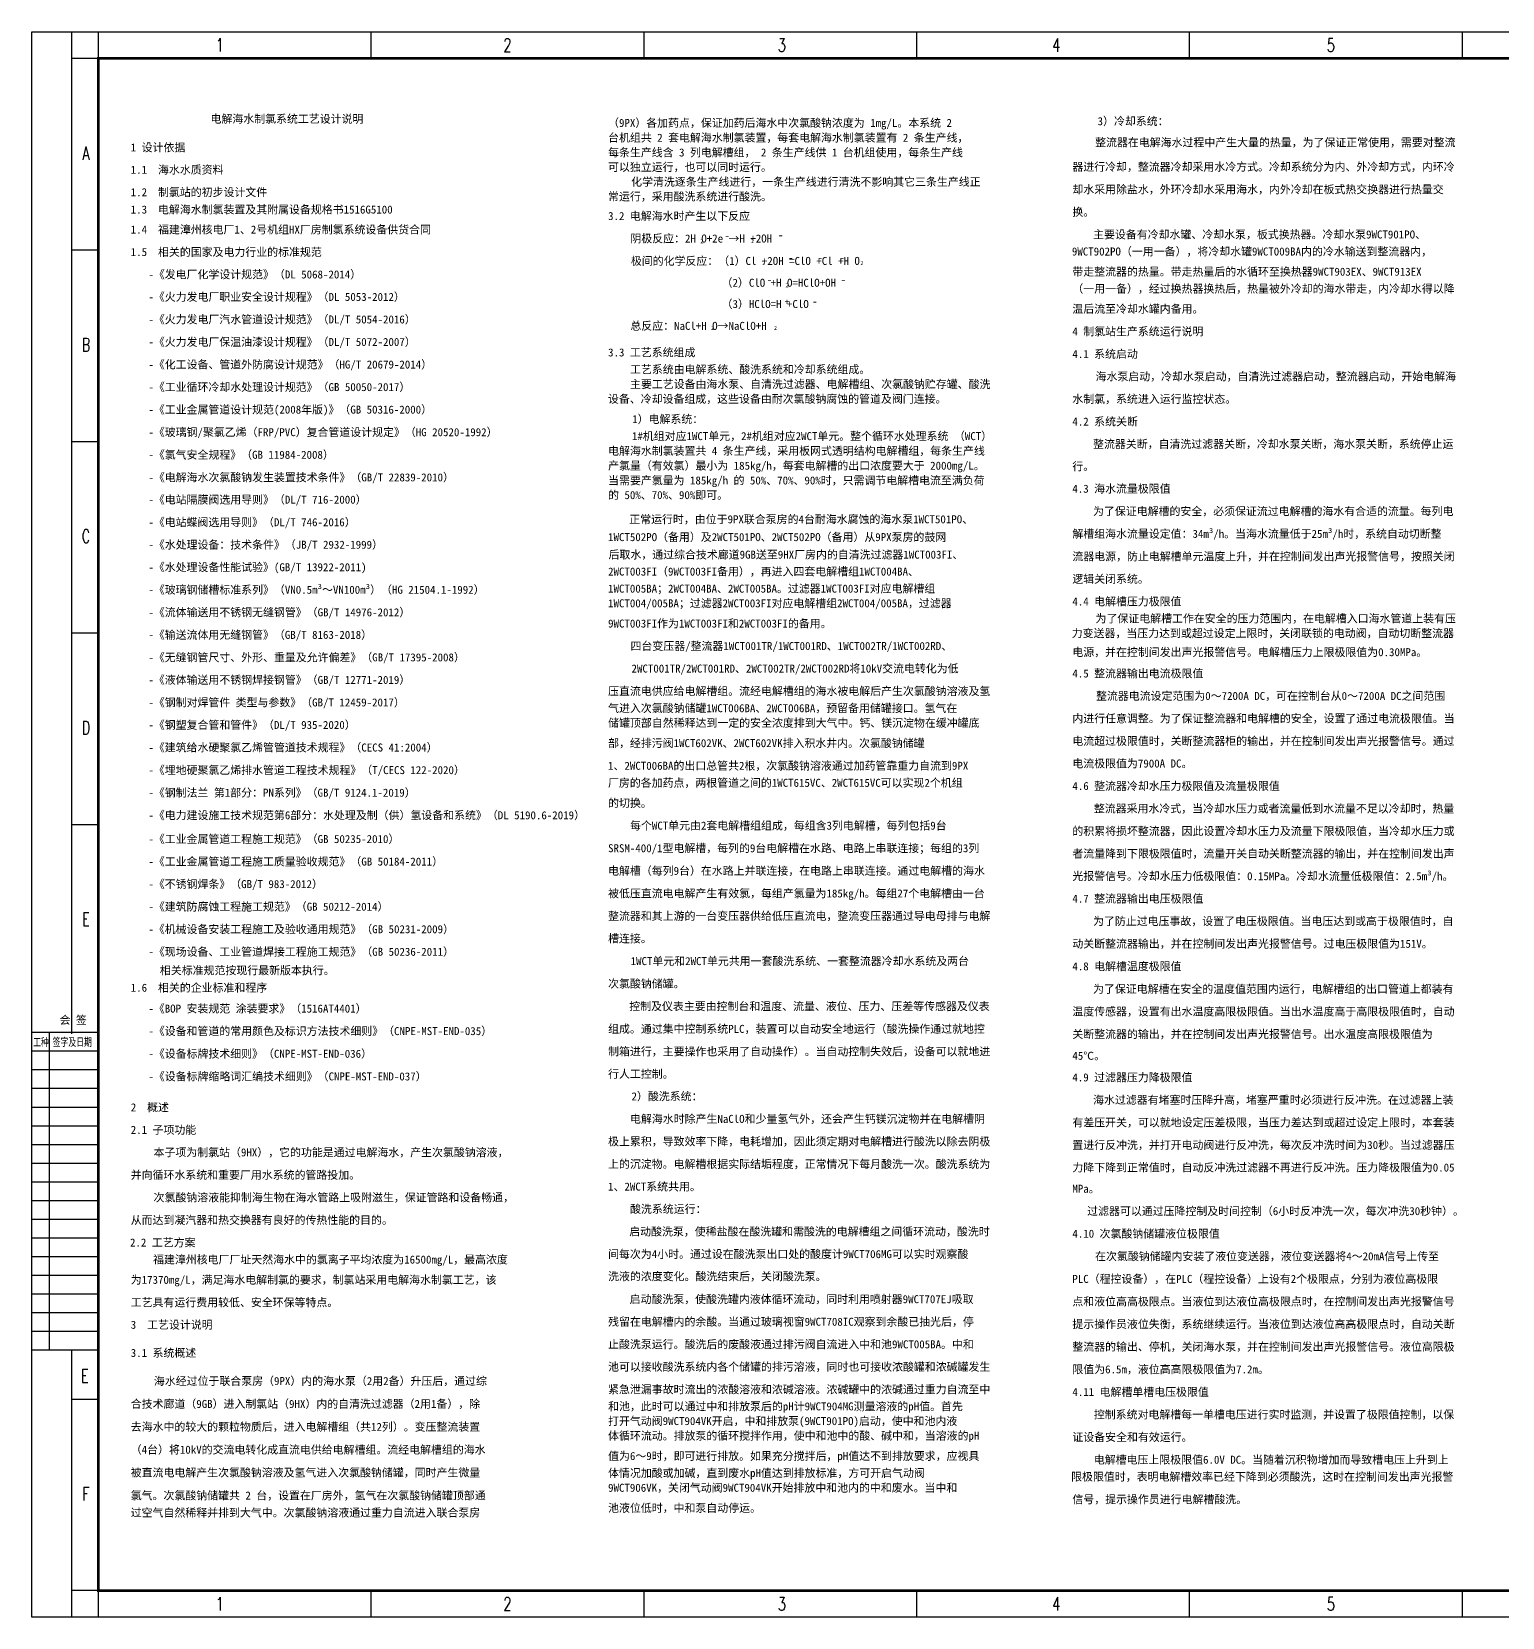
# Model space of a CAD drawing. Header units: millimetres. Extents: x -124780 to 1320, y -77622 to -18222.
# Drawn here: x -124780 to -69702, y -77622 to -18222 of the extents above; entities that cross this region are included whole.
import ezdxf
from ezdxf.enums import TextEntityAlignment as Align

# ---------------------------------------------------------------- set-up
doc = ezdxf.new("R2010")
doc.units = ezdxf.units.MM
doc.header["$MEASUREMENT"] = 0
doc.layers.add('1', color=7, linetype='Continuous')
doc.layers.add('图框', color=4, linetype='Continuous')
doc.styles.add('HZ', font='txt_____.ttf', dxfattribs={"width": 0.7, "bigfont": 'HZTXT'})
doc.styles.add('MtXpl_', font='')
doc.styles.add('宋体', font='', dxfattribs={"width": 0.7})
doc.styles.get('MtXpl_').set_extended_font_data('SimSun')
doc.styles.get('宋体').set_extended_font_data('SimSun')

# ---------------------------------------------------------------- blocks, each defined once
blk = doc.blocks.new('*U13')
at = {"layer": '图框'}
blk.add_line((0, -500), (0, 500), dxfattribs=at)
blk = doc.blocks.new('*U14')
at = {"color": 0, "linetype": 'ByBlock', "lineweight": -2}
for p in [(0, 0), (10216.7, 0), (20433.4, 0), (30650.1, 0), (40866.8, 0), (51083.5, 0), (61300.2, 0), (71516.9, 0), (81733.6, 0), (91950.3, 0), (102167, 0), (112383.7, 0)]:
    blk.add_blockref('*U13', p, dxfattribs=at)
blk = doc.blocks.new('*U16')
at = {"layer": '图框'}
blk.add_line((0, -500), (0, 500), dxfattribs=at)
blk = doc.blocks.new('*U17')
at = {"color": 0, "linetype": 'ByBlock', "lineweight": -2}
for p in [(0, 0), (10216.7, 0), (20433.4, 0), (30650.1, 0), (40866.8, 0), (51083.5, 0), (61300.2, 0), (71516.9, 0), (81733.6, 0), (91950.3, 0), (102167, 0), (112383.7, 0)]:
    blk.add_blockref('*U16', p, dxfattribs=at)

msp = doc.modelspace()

# ---------------------------------------------------------------- linework, layer by layer
at = {"color": 0}
for p, q in [((-122277, -55718), (-124777, -55718)), ((-124109, -67618), (-124109, -55718)), ((-122277, -56418), (-124777, -56418)), ((-122277, -57118), (-124777, -57118)), ((-122277, -57818), (-124777, -57818)), ((-122277, -58518), (-124777, -58518)), ((-122277, -59218), (-124777, -59218)), ((-122277, -59918), (-124777, -59918)), ((-122277, -60618), (-124777, -60618)), ((-122277, -61318), (-124777, -61318)), ((-122277, -62018), (-124777, -62018)), ((-122277, -62718), (-124777, -62718)), ((-122277, -63418), (-124777, -63418)), ((-122277, -64118), (-124777, -64118)), ((-122277, -64818), (-124777, -64818)), ((-122277, -65518), (-124777, -65518)), ((-122277, -66218), (-124777, -66218)), ((-122277, -66918), (-124777, -66918)), ((-122277, -67618), (-124777, -67618))]:
    msp.add_line(p, q, dxfattribs=at)
at = {"linetype": 'Continuous', "const_width": 100}
msp.add_lwpolyline([(-122280, -19222), (320, -19222), (320, -76622), (-122280, -76622)], close=True, dxfattribs=at)
at = {"layer": '图框'}
for p, q in [((-124780, -18222), (1320, -18222)), ((-124780, -77622), (-124780, -18222)), ((-123280, -55760), (-123280, -18222)), ((-122280, -19222), (-123280, -19222)), ((-123280, -26397), (-122280, -26397)), ((-123280, -33572), (-122280, -33572)), ((-123280, -40747), (-122280, -40747)), ((-123280, -47922), (-122280, -47922)), ((-123280, -77622), (-123280, -67620)), ((-123280, -69447), (-122280, -69447)), ((-122280, -76622), (-123280, -76622)), ((1320, -77622), (-124780, -77622))]:
    msp.add_line(p, q, dxfattribs=at)
at = {"layer": '图框', "color": 1}
for p, q in [((-122280, -19222), (320, -19222)), ((-122280, -76622), (-122280, -19222)), ((320, -76622), (-122280, -76622))]:
    msp.add_line(p, q, dxfattribs=at)

# ---------------------------------------------------------------- block references
at = {"linetype": 'Continuous'}
for name, p in [('*U14', (-122280, -18722)), ('*U17', (-122280, -77122))]:
    msp.add_blockref(name, p, dxfattribs=at)

# ---------------------------------------------------------------- texts
at = {"style": 'MtXpl_'}
for s, height, p in [('电解海水制氯系统工艺设计说明', 299.87, (-118083, -21638)), ('   3）冷却系统：', 299.9, (-85471, -21725)), ('（9PX）各加药点，保证加药后海水中次氯酸钠浓度为 1mg/L。本系统 2', 299.87, (-103193, -21789)), ('1 设计依据', 299.9, (-121071, -22708)), ('每条生产线含 3 列电解槽组， 2 条生产线供 1 台机组使用，每条生产线', 299.87, (-103193, -22896)), ('台机组共 2 套电解海水制氯装置，每套电解海水制氯装置有 2 条生产线，', 299.87, (-103193, -22342)), ('整流器在电解海水过程中产生大量的热量，为了保证正常使用，需要对整流', 299.87, (-84952, -22519)), ('可以独立运行，也可以同时运行。', 299.87, (-103193, -23444)), ('器进行冷却，整流器冷却采用水冷方式。冷却系统分为内、外冷却方式，内环冷', 299.87, (-85804, -23434)), ('1.1  海水水质资料', 299.87, (-121071, -23543)), ('化学清洗逐条生产线进行，一条生产线进行清洗不影响其它三条生产线正', 299.87, (-102330, -23997)), ('1.2  制氯站的初步设计文件', 299.87, (-121071, -24385)), ('常运行，采用酸洗系统进行酸洗。', 299.87, (-103193, -24547)), ('却水采用除盐水，外环冷却水采用海水，内外冷却在板式热交换器进行热量交', 299.87, (-85804, -24280)), ('1.3  电解海水制氯装置及其附属设备规格书1516G5100', 299.87, (-121071, -25035)), ('3.2 电解海水时产生以下反应', 299.87, (-103193, -25277)), ('换。', 299.9, (-85804, -25126)), ('1.4  福建漳州核电厂1、2号机组HX厂房制氯系统设备供货合同', 299.87, (-121071, -25785)), (' 阴极反应：2H O+2e →H +2OH', 299.87, (-102562, -26119)), (' 2', 149.9, (-99854, -26146)), (' -', 299.9, (-99039, -26013)), (' 2', 149.9, (-97958, -26140)), (' -', 299.9, (-97035, -25983)), ('主要设备有冷却水罐、冷却水泵，板式换热器。冷却水泵9WCT901PO、', 299.87, (-85029, -25969)), ('1.5  相关的国家及电力行业的标准规范', 299.87, (-121071, -26626)), ('极间的化学反应：（1）Cl +2OH =ClO +Cl +H O', 299.87, (-102340, -26960)), (' -', 299.9, (-96655, -26832)), (' -', 299.9, (-95557, -26828)), (' -', 299.9, (-94728, -26830)), ('9WCT902PO（一用一备），将冷却水罐9WCT009BA内的冷水输送到整流器内，', 299.87, (-85821, -26606)), ('-《发电厂化学设计规范》（DL 5068-2014）', 299.87, (-120411, -27466)), (' 2', 149.9, (-97537, -26960)), (' 2', 149.9, (-93866, -26968)), ('带走整流器的热量。带走热量后的水循环至换热器9WCT903EX、9WCT913EX', 299.87, (-85804, -27363)), ('（2）ClO +H O=HClO+OH', 299.87, (-98942, -27777)), (' -', 299.9, (-97457, -27651)), (' 2', 149.9, (-96664, -27795)), (' -', 299.9, (-94688, -27654)), ('（一用一备），经过换热器换热后，热量被外冷却的海水带走，内冷却水得以降', 299.87, (-85804, -27999)), ('-《火力发电厂职业安全设计规程》（DL 5053-2012）', 299.87, (-120411, -28307)), ('（3）HClO=H +ClO', 299.87, (-98942, -28574)), ('+', 240, (-96572, -28461)), (' -', 299.9, (-95752, -28468)), ('温后流至冷却水罐内备用。', 299.87, (-85804, -28757)), ('-《火力发电厂汽水管道设计规范》（DL/T 5054-2016）', 299.87, (-120411, -29151)), (' 总反应：NaCl+H O→NaClO+H', 299.87, (-102562, -29392)), ('-《火力发电厂保温油漆设计规程》（DL/T 5072-2007）', 299.87, (-120411, -29995)), (' 2', 149.9, (-99459, -29391)), (' 2', 149.9, (-97100, -29391)), ('4 制氯站生产系统运行说明', 299.87, (-85804, -29602)), ('3.3 工艺系统组成', 299.9, (-103193, -30387)), ('4.1 系统启动', 299.9, (-85804, -30446)), ('-《化工设备、管道外防腐设计规范》（HG/T 20679-2014）', 299.87, (-120411, -30840)), (' 工艺系统由电解系统、酸洗系统和冷却系统组成。', 299.87, (-102575, -31023)), ('-《工业循环冷却水处理设计规范》（GB 50050-2017）', 299.87, (-120411, -31685)), (' 主要工艺设备由海水泵、自清洗过滤器、电解槽组、次氯酸钠贮存罐、酸洗', 299.87, (-102575, -31576)), (' 海水泵启动，冷却水泵启动，自清洗过滤器启动，整流器启动，开始电解海', 299.87, (-85139, -31288)), ('设备、冷却设备组成，这些设备由耐次氯酸钠腐蚀的管道及阀门连接。', 299.87, (-103198, -32129)), ('水制氯，系统进入运行监控状态。', 299.87, (-85804, -32133)), ('-《工业金属管道设计规范(2008年版)》（GB 50316-2000）', 299.87, (-120411, -32529)), ('1）电解系统：', 299.9, (-102289, -32886)), ('4.2 系统关断', 299.9, (-85804, -32977)), ('  1#机组对应1WCT单元，2#机组对应2WCT单元。整个循环水处理系统 （WCT）', 299.87, (-102708, -33523)), ('电解海水制氯装置共 4 条生产线，采用板网式透明结构电解槽组，每条生产线', 299.87, (-103193, -34076)), ('整流器关断，自清洗过滤器关断，冷却水泵关断，海水泵关断，系统停止运', 299.87, (-85029, -33819)), ('-《氯气安全规程》（GB 11984-2008）', 299.87, (-120411, -34222)), ('产氯量（有效氯）最小为 185kg/h，每套电解槽的出口浓度要大于 2000mg/L。', 299.87, (-103192, -34630)), ('行。', 299.9, (-85804, -34656)), ('-《电解海水次氯酸钠发生装置技术条件》（GB/T 22839-2010）', 299.87, (-120411, -35068)), ('当需要产氯量为 185kg/h 的 50%%%、70%%%、90%%%时，只需调节电解槽电流至满负荷', 299.87, (-103193, -35183)), ('-《电站隔膜阀选用导则》（DL/T 716-2000）', 299.87, (-120411, -35902)), ('的 50%%%、70%%%、90%%%即可。', 299.87, (-103193, -35731)), ('4.3 海水流量极限值', 299.87, (-85804, -35493)), ('为了保证电解槽的安全，必须保证流过电解槽的海水有合适的流量。每列电', 299.87, (-85029, -36337)), ('-《电站蝶阀选用导则》（DL/T 746-2016）', 299.87, (-120411, -36748)), ('正常运行时，由位于9PX联合泵房的4台耐海水腐蚀的海水泵1WCT501PO、', 299.87, (-102400, -36638)), ('解槽组海水流量设定值：34m³/h。当海水流量低于25m³/h时，系统自动切断整', 299.87, (-85804, -37183)), ('-《水处理设备：技术条件》（JB/T 2932-1999）', 299.87, (-120411, -37590)), ('1WCT502PO（备用）及2WCT501PO、2WCT502PO（备用）从9PX泵房的鼓网', 299.87, (-103193, -37306)), ('后取水，通过综合技术廊道9GB送至9HX厂房内的自清洗过滤器1WCT003FI、', 299.87, (-103175, -37962)), ('流器电源，防止电解槽单元温度上升，并在控制间发出声光报警信号，按照关闭', 299.87, (-85804, -38030)), ('-《水处理设备性能试验》(GB/T 13922-2011)', 299.87, (-120411, -38434)), ('2WCT003FI（9WCT003FI备用），再进入四套电解槽组1WCT004BA、', 299.87, (-103193, -38597)), ('逻辑关闭系统。', 299.9, (-85804, -38874)), ('-《玻璃钢储槽标准系列》（VN0.5m³～VN100m³）（HG 21504.1-1992）', 299.87, (-120411, -39278)), ('1WCT005BA；2WCT004BA、2WCT005BA。过滤器1WCT003FI对应电解槽组', 299.87, (-103193, -39235)), ('-《流体输送用不锈钢无缝钢管》（GB/T 14976-2012）', 299.87, (-120411, -40123)), ('1WCT004/005BA；过滤器2WCT003FI对应电解槽组2WCT004/005BA，过滤器', 299.87, (-103193, -39786)), ('4.4 电解槽压力极限值', 299.87, (-85804, -39718)), ('9WCT003FI作为1WCT003FI和2WCT003FI的备用。', 299.87, (-103193, -40544)), (' 为了保证电解槽工作在安全的压力范围内，在电解槽入口海水管道上装有压', 299.87, (-85139, -40356)), ('-《输送流体用无缝钢管》（GB/T 8163-2018）', 299.87, (-120411, -40967)), ('力变送器，当压力达到或超过设定上限时，关闭联锁的电动阀，自动切断整流器', 299.87, (-85827, -40908)), ('-《无缝钢管尺寸、外形、重量及允许偏差》（GB/T 17395-2008）', 299.87, (-120411, -41811)), ('四台变压器/整流器1WCT001TR/1WCT001RD、1WCT002TR/1WCT002RD、', 299.87, (-102352, -41386)), ('电源，并在控制间发出声光报警信号。电解槽压力上限极限值为0.30MPa。', 299.87, (-85804, -41616)), ('2WCT001TR/2WCT001RD、2WCT002TR/2WCT002RD将10kV交流电转化为低', 299.87, (-102314, -42230)), ('4.5 整流器输出电流极限值', 299.87, (-85804, -42415)), ('-《液体输送用不锈钢焊接钢管》（GB/T 12771-2019）', 299.87, (-120411, -42655)), ('压直流电供应给电解槽组。流经电解槽组的海水被电解后产生次氯酸钠溶液及氢', 299.87, (-103193, -43075)), ('-《钢制对焊管件 类型与参数》（GB/T 12459-2017）', 299.87, (-120411, -43499)), ('整流器电流设定范围为0～7200A DC，可在控制台从0～7200A DC之间范围', 299.87, (-84918, -43256)), ('气进入次氯酸钠储罐1WCT006BA、2WCT006BA，预留备用储罐接口。氢气在', 299.87, (-103193, -43715)), ('储罐顶部自然稀释达到一定的安全浓度排到大气中。钙、镁沉淀物在缓冲罐底', 299.87, (-103190, -44266)), ('内进行任意调整。为了保证整流器和电解槽的安全，设置了通过电流极限值。当', 299.87, (-85804, -44100)), ('-《建筑给水硬聚氯乙烯管管道技术规程》（CECS 41:2004）', 299.87, (-120411, -45188)), ('部，经排污阀1WCT602VK、2WCT602VK排入积水井内。次氯酸钠储罐', 299.87, (-103193, -45025)), ('电流超过极限值时，关断整流器柜的输出，并在控制间发出声光报警信号。通过', 299.87, (-85804, -44945)), ('1、2WCT006BA的出口总管共2根，次氯酸钠溶液通过加药管靠重力自流到9PX', 299.87, (-103193, -45872)), ('电流极限值为7900A DC。', 299.87, (-85804, -45787)), ('厂房的各加药点，两根管道之间的1WCT615VC、2WCT615VC可以实现2个机组', 299.87, (-103197, -46511)), ('4.6 整流器冷却水压力极限值及流量极限值', 299.87, (-85804, -46630)), ('-《钢制法兰 第1部分：PN系列》（GB/T 9124.1-2019）', 299.87, (-120411, -46880)), ('的切换。', 299.9, (-103193, -47269)), ('-《电力建设施工技术规范第6部分：水处理及制（供）氢设备和系统》（DL 5190.6-2019）', 299.87, (-120411, -47726)), (' 整流器采用水冷式，当冷却水压力或者流量低到水流量不足以冷却时，热量', 299.87, (-85204, -47475)), (' 每个WCT单元由2套电解槽组组成，每组含3列电解槽，每列包括9台', 299.87, (-102575, -48114)), ('的积累将损坏整流器，因此设置冷却水压力及流量下限极限值，当冷却水压力或', 299.87, (-85804, -48320)), ('-《工业金属管道工程施工规范》（GB 50235-2010）', 299.87, (-120411, -48617)), ('SRSM-400/1型电解槽，每列的9台电解槽在水路、电路上串联连接；每组的3列', 299.87, (-103193, -48961)), ('-《工业金属管道工程施工质量验收规范》（GB 50184-2011）', 299.87, (-120411, -49461)), ('者流量降到下限极限值时，流量开关自动关断整流器的输出，并在控制间发出声', 299.87, (-85804, -49164)), ('电解槽（每列9台）在水路上并联连接，在电路上串联连接。通过电解槽的海水', 299.87, (-103193, -49808)), ('光报警信号。冷却水压力低极限值：0.15MPa。冷却水流量低极限值：2.5m³/h。', 299.87, (-85804, -50008)), ('-《不锈钢焊条》（GB/T 983-2012）', 299.87, (-120411, -50305)), ('被低压直流电电解产生有效氯，每组产氯量为185kg/h。每组27个电解槽由一台', 299.87, (-103193, -50655)), ('-《建筑防腐蚀工程施工规范》（GB 50212-2014）', 299.87, (-120411, -51151)), ('4.7 整流器输出电压极限值', 299.87, (-85804, -50850)), ('-《机械设备安装工程施工及验收通用规范》（GB 50231-2009）', 299.87, (-120411, -51996)), ('整流器和其上游的一台变压器供给低压直流电，整流变压器通过导电母排与电解', 299.87, (-103193, -51500)), ('为了防止过电压事故，设置了电压极限值。当电压达到或高于极限值时，自', 299.87, (-85028, -51695)), ('槽连接。', 299.9, (-103193, -52345)), ('动关断整流器输出，并在控制间发出声光报警信号。过电压极限值为151V。', 299.87, (-85804, -52540)), ('-《现场设备、工业管道焊接工程施工规范》（GB 50236-2011）', 299.87, (-120411, -52840)), ('   1WCT单元和2WCT单元共用一套酸洗系统、一套整流器冷却水系统及两台', 299.87, (-102961, -53190)), ('相关标准规范按现行最新版本执行。', 299.87, (-119979, -53537)), ('4.8 电解槽温度极限值', 299.87, (-85804, -53386)), ('1.6  相关的企业标准和程序', 299.87, (-121071, -54187)), ('次氯酸钠储罐。', 299.9, (-103193, -54036)), ('为了保证电解槽在安全的温度值范围内运行，电解槽组的出口管道上都装有', 299.87, (-85028, -54233)), ('-《BOP 安装规范 涂装要求》（1516AT4401）', 299.87, (-120411, -54969)), ('控制及仪表主要由控制台和温度、流量、液位、压力、压差等传感器及仪表', 299.87, (-102400, -54882)), ('温度传感器，设置有出水温度高限极限值。当出水温度高于高限极限值时，自动', 299.87, (-85804, -55080)), ('-《设备和管道的常用颜色及标识方法技术细则》（CNPE-MST-END-035）', 299.87, (-120411, -55812)), ('组成。通过集中控制系统PLC，装置可以自动安全地运行（酸洗操作通过就地控', 299.87, (-103193, -55729)), ('关断整流器的输出，并在控制间发出声光报警信号。出水温度高限极限值为', 299.87, (-85804, -55927)), ('-《设备标牌技术细则》（CNPE-MST-END-036）', 299.87, (-120411, -56660)), ('制箱进行，主要操作也采用了自动操作）。当自动控制失效后，设备可以就地进', 299.87, (-103193, -56576)), ('45℃。', 299.9, (-85804, -56736)), ('-《设备标牌缩略词汇编技术细则》（CNPE-MST-END-037）', 299.87, (-120411, -57510)), ('行人工控制。', 299.9, (-103193, -57418)), ('4.9 过滤器压力降极限值', 299.87, (-85804, -57546)), ('   2）酸洗系统：', 299.9, (-102928, -58257)), ('海水过滤器有堵塞时压降升高，堵塞严重时必须进行反冲洗。在过滤器上装', 299.87, (-85028, -58390)), ('2  概述', 299.9, (-121071, -58668)), (' 电解海水时除产生NaClO和少量氢气外，还会产生钙镁沉淀物并在电解槽阴', 299.87, (-102575, -59101)), ('2.1 子项功能', 299.9, (-121071, -59511)), ('有差压开关，可以就地设定压差极限，当压力差达到或超过设定上限时，本套装', 299.87, (-85804, -59235)), ('极上累积，导致效率下降，电耗增加，因此须定期对电解槽进行酸洗以除去阴极', 299.87, (-103193, -59947)), ('置进行反冲洗，并打开电动阀进行反冲洗，每次反冲洗时间为30秒。当过滤器压', 299.87, (-85804, -60079)), ('本子项为制氯站（9HX），它的功能是通过电解海水，产生次氯酸钠溶液，', 299.87, (-120216, -60355)), ('上的沉淀物。电解槽根据实际结垢程度，正常情况下每月酸洗一次。酸洗系统为', 299.87, (-103193, -60794)), ('力降下降到正常值时，自动反冲洗过滤器不再进行反冲洗。压力降极限值为0.05', 299.87, (-85804, -60923)), ('并向循环水系统和重要厂用水系统的管路投加。', 299.87, (-121071, -61200)), ('次氯酸钠溶液能抑制海生物在海水管路上吸附滋生，保证管路和设备畅通，', 299.87, (-120216, -62045)), ('1、2WCT系统共用。', 299.87, (-103193, -61638)), ('MPa。', 299.9, (-85804, -61717)), (' 酸洗系统运行：', 299.9, (-102575, -62478)), ('过滤器可以通过压降控制及时间控制（6小时反冲洗一次，每次冲洗30秒钟）。', 299.87, (-85250, -62555)), ('从而达到凝汽器和热交换器有良好的传热性能的目的。', 299.87, (-121071, -62891)), ('2.2 工艺方案', 299.9, (-121098, -63733)), ('启动酸洗泵，使稀盐酸在酸洗罐和需酸洗的电解槽组之间循环流动，酸洗时', 299.87, (-102400, -63322)), ('4.10 次氯酸钠储罐液位极限值', 299.87, (-85804, -63402)), ('福建漳州核电厂厂址天然海水中的氯离子平均浓度为16500mg/L，最高浓度', 299.87, (-120237, -64371)), ('间每次为4小时。通过设在酸洗泵出口处的酸度计9WCT706MG可以实时观察酸', 299.87, (-103193, -64167)), ('  在次氯酸钠储罐内安装了液位变送器，液位变送器将4～20mA信号上传至', 299.87, (-85361, -64249)), ('洗液的浓度变化。酸洗结束后，关闭酸洗泵。', 299.87, (-103193, -65001)), ('PLC（程控设备），在PLC（程控设备）上设有2个极限点，分别为液位高极限', 299.87, (-85804, -65096)), ('为17370mg/L，满足海水电解制氯的要求，制氯站采用电解海水制氯工艺，该', 299.87, (-121071, -65130)), ('工艺具有运行费用较低、安全环保等特点。', 299.87, (-121071, -65976)), ('  启动酸洗泵，使酸洗罐内液体循环流动，同时利用喷射器9WCT707EJ吸取', 299.87, (-102793, -65855)), ('点和液位高高极限点。当液位到达液位高极限点时，在控制间发出声光报警信号', 299.87, (-85804, -65943)), ('3  工艺设计说明', 299.9, (-121071, -66813)), ('残留在电解槽内的余酸。当通过玻璃视窗9WCT708IC观察到余酸已抽光后，停', 299.87, (-103193, -66700)), ('提示操作员液位失衡，系统继续运行。当液位到达液位高高极限点时，自动关断', 299.87, (-85804, -66790)), ('3.1 系统概述', 299.9, (-121071, -67868)), ('止酸洗泵运行。酸洗后的废酸液通过排污阀自流进入中和池9WCT005BA。中和', 299.87, (-103193, -67546)), ('整流器的输出、停机，关闭海水泵，并在控制间发出声光报警信号。液位高限极', 299.87, (-85804, -67637)), ('池可以接收酸洗系统内各个储罐的排污溶液，同时也可接收浓酸罐和浓碱罐发生', 299.87, (-103193, -68389)), ('限值为6.5m，液位高高限极限值为7.2m。', 299.87, (-85804, -68484)), ('海水经过位于联合泵房（9PX）内的海水泵（2用2备）升压后，通过综', 299.87, (-120204, -68922)), ('紧急泄漏事故时流出的浓酸溶液和浓碱溶液。浓碱罐中的浓碱通过重力自流至中', 299.87, (-103193, -69235)), ('合技术廊道（9GB）进入制氯站（9HX）内的自清洗过滤器（2用1备），除', 299.87, (-121071, -69779)), ('4.11 电解槽单槽电压极限值', 299.87, (-85804, -69331)), ('和池，此时可以通过中和排放泵后的pH计9WCT904MG测量溶液的pH值。首先', 299.87, (-103193, -69871)), ('打开气动阀9WCT904VK开启，中和排放泵(9WCT901PO)启动，使中和池内液', 299.87, (-103193, -70421)), (' 控制系统对电解槽每一单槽电压进行实时监测，并设置了极限值控制，以保', 299.87, (-85204, -70178)), ('去海水中的较大的颗粒物质后，进入电解槽组（共12列）。变压整流装置', 299.87, (-121071, -70637)), ('体循环流动。排放泵的循环搅拌作用，使中和池中的酸、碱中和，当溶液的pH', 299.87, (-103193, -70973)), ('证设备安全和有效运行。', 299.87, (-85804, -71023)), ('（4台）将10kV的交流电转化成直流电供给电解槽组。流经电解槽组的海水', 299.87, (-121071, -71493)), ('值为6～9时，即可进行排放。如果充分搅拌后，pH值达不到排放要求，应视具', 299.87, (-103193, -71731)), (' 电解槽电压上限极限值6.0V DC。当随着沉积物增加而导致槽电压上升到上', 299.87, (-85204, -71869)), ('被直流电电解产生次氯酸钠溶液及氢气进入次氯酸钠储罐，同时产生微量', 299.87, (-121071, -72351)), ('体情况加酸或加碱，直到废水pH值达到排放标准，方可开启气动阀', 299.87, (-103192, -72368)), ('限极限值时，表明电解槽效率已经下降到必须酸洗，这时在控制间发出声光报警', 299.87, (-85850, -72507)), ('氯气。次氯酸钠储罐共 2 台，设置在厂房外，氢气在次氯酸钠储罐顶部通', 299.87, (-121071, -73210)), ('9WCT906VK，关闭气动阀9WCT904VK开始排放中和池内的中和废水。当中和', 299.87, (-103193, -72920)), ('信号，提示操作员进行电解槽酸洗。', 299.87, (-85804, -73354)), ('过空气自然稀释并排到大气中。次氯酸钠溶液通过重力自流进入联合泵房', 299.87, (-121071, -73853)), ('池液位低时，中和泵自动停运。', 299.87, (-103193, -73678))]:
    msp.add_text(s, height=height, dxfattribs=at).set_placement(p)
at = {"color": 2, "style": 'MtXpl_'}
for s, p in [('-《玻璃钢/聚氯乙烯（FRP/PVC）复合管道设计规定》（HG 20520-1992）', (-120411, -33375)), ('-《钢塑复合管和管件》（DL/T 935-2020）', (-120411, -44342)), ('-《埋地硬聚氯乙烯排水管道工程技术规程》（T/CECS 122-2020）', (-120411, -46035))]:
    msp.add_text(s, height=299.87, dxfattribs=at).set_placement(p)
at = {"style": 'MtXpl_'}
msp.add_text('会 签  ', height=299.9, dxfattribs=at).set_placement((-123023, -55396), align=Align.CENTER)
at = {"layer": '1', "color": 7, "style": '宋体', "width": 0.7}
for s, p in [('工种', (-124728, -56231)), ('签字及日期', (-123995, -56222))]:
    msp.add_text(s, height=300, dxfattribs=at).set_placement(p)
at = {"layer": '图框', "style": 'HZ', "width": 0.7}
for s, p in [('1', (-117733, -18966)), ('2', (-106962, -18972)), ('3', (-96682, -18972)), ('4', (-86401, -18972)), ('5', (-76121, -18972)), ('A', (-122747, -23022)), ('B', (-122747, -30197)), ('C', (-122747, -37372)), ('D', (-122747, -44547)), ('E', (-122747, -51722)), ('E', (-122792, -68826)), ('F', (-122747, -73247)), ('1', (-117733, -77366)), ('2', (-106962, -77372)), ('3', (-96682, -77372)), ('4', (-86401, -77372)), ('5', (-76121, -77372))]:
    msp.add_text(s, height=500, dxfattribs=at).set_placement(p, align=Align.CENTER)

doc.saveas('drawing.dxf')
